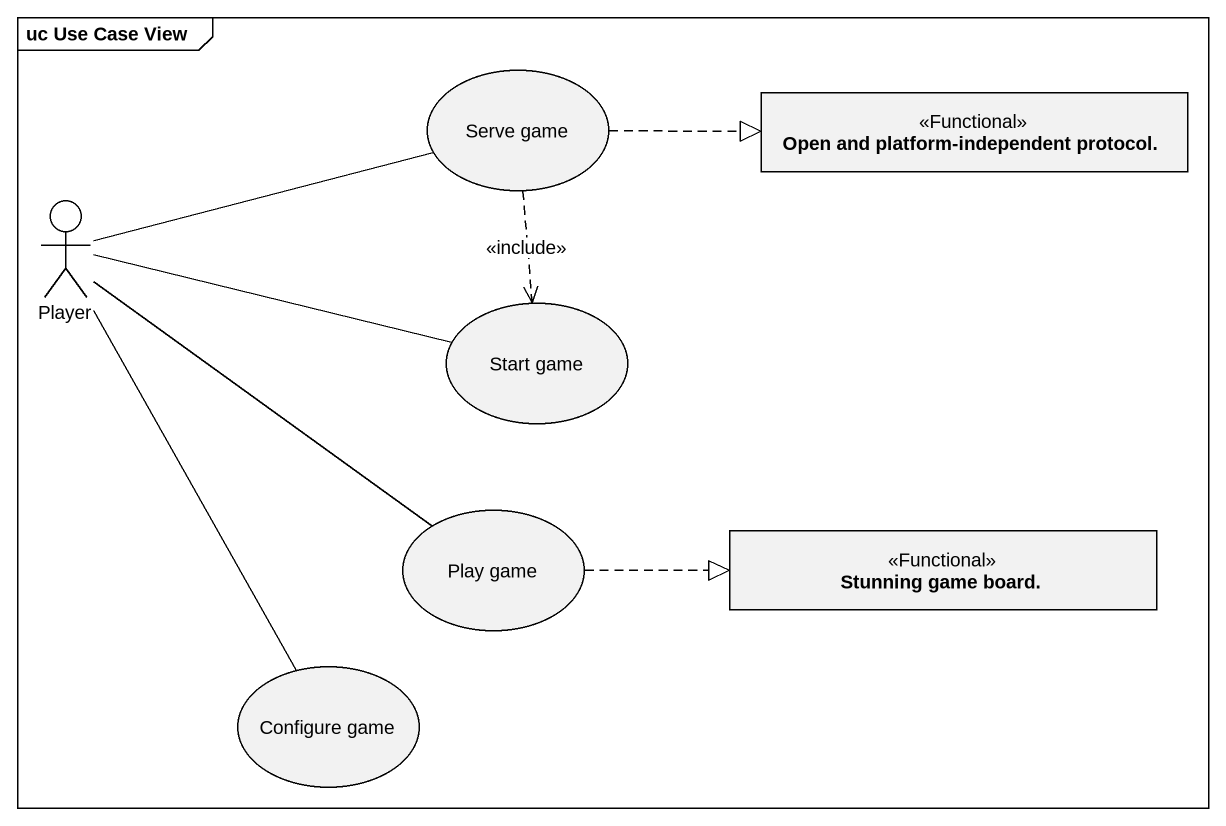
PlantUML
@startuml
mainframe uc Use Case View
allowmixing
hide circle
hide empty members
usecase "Serve game" as Serve_game
class "Open and platform-independent protocol." as Open_and_platform <<Functional>>
actor Player
usecase "Start game" as Start_game
usecase "Play game" as Play_game
class "Stunning game board." as Stunning_game_board <<Functional>>
usecase "Configure game" as Configure_game
Serve_game .right.|> Open_and_platform
Serve_game ..> Start_game : <<include>>
Player -right- Serve_game
Player -right- Start_game
Player -- Play_game
Player -- Configure_game
Play_game .right.|> Stunning_game_board
@enduml
